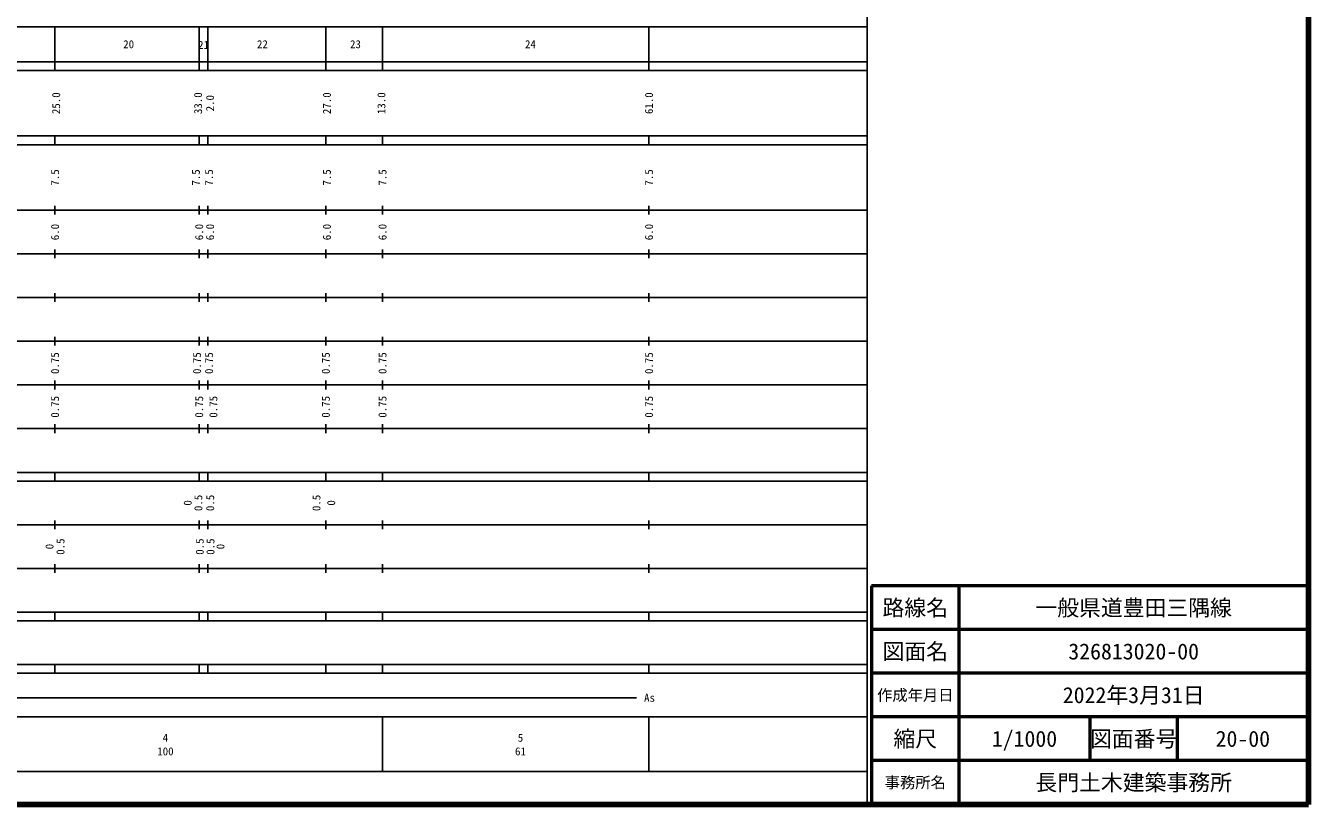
# Model space of a CAD drawing. Units: millimetres on the paper, enlarged 1000 times. Extents: x 40000 to 680000, y 20000 to 380000.
# Drawn here: x 386285 to 680000, y 20000 to 198249 of the extents above; entities that cross this region are included whole.
import ezdxf
from ezdxf.enums import TextEntityAlignment as Align

# ---------------------------------------------------------------- set-up
doc = ezdxf.new("R2010")
doc.units = ezdxf.units.MM
doc.header["$LTSCALE"] = 1000
for name, color, linetype, lineweight in [('M-TTL', 2, 'Continuous', 140), ('M-TTL-BAND', 7, 'Continuous', 25), ('M-TTL-FRAM', 2, 'Continuous', 50), ('M-TTL-LINE', 7, 'Continuous', 50), ('M-TTL-TXT', 7, 'Continuous', 13)]:
    doc.layers.add(name, color=color, linetype=linetype, lineweight=lineweight)
doc.styles.add('ＭＳ ゴシック', font='')
doc.styles.get('ＭＳ ゴシック').set_extended_font_data('MS Gothic')

msp = doc.modelspace()

# ---------------------------------------------------------------- linework, layer by layer
at = {"layer": 'M-TTL'}
for p, q in [((680000, 20000), (680000, 380000)), ((40000, 20000), (680000, 20000))]:
    msp.add_line(p, q, dxfattribs=at)
at = {"layer": 'M-TTL-BAND'}
for p, q in [((579000, 20000), (579000, 370000)), ((68000, 198000), (579000, 198000)), ((393000, 198000), (393000, 188000)), ((426000, 198000), (426000, 188000)), ((428000, 198000), (428000, 188000)), ((455000, 198000), (455000, 188000)), ((468000, 198000), (468000, 188000)), ((529000, 198000), (529000, 188000)), ((40000, 190000), (579000, 190000)), ((40000, 188000), (579000, 188000)), ((40000, 173000), (579000, 173000)), ((40000, 171000), (579000, 171000)), ((393000, 173000), (393000, 171000)), ((426000, 173000), (426000, 171000)), ((428000, 173000), (428000, 171000)), ((455000, 173000), (455000, 171000)), ((468000, 171000), (468000, 173000)), ((529000, 173000), (529000, 171000)), ((40000, 156000), (579000, 156000)), ((393000, 157000), (393000, 155000)), ((426000, 157000), (426000, 155000)), ((428000, 157000), (428000, 155000)), ((455000, 157000), (455000, 155000)), ((468000, 155000), (468000, 157000)), ((529000, 157000), (529000, 155000)), ((393000, 147000), (393000, 145000)), ((426000, 147000), (426000, 145000)), ((428000, 147000), (428000, 145000)), ((455000, 147000), (455000, 145000)), ((468000, 145000), (468000, 147000)), ((529000, 147000), (529000, 145000)), ((46000, 146000), (579000, 146000)), ((52000, 136000), (579000, 136000)), ((393000, 137000), (393000, 135000)), ((426000, 137000), (426000, 135000)), ((428000, 137000), (428000, 135000)), ((455000, 137000), (455000, 135000)), ((468000, 135000), (468000, 137000)), ((529000, 137000), (529000, 135000)), ((393000, 127000), (393000, 125000)), ((426000, 127000), (426000, 125000)), ((428000, 127000), (428000, 125000)), ((455000, 127000), (455000, 125000)), ((468000, 125000), (468000, 127000)), ((529000, 127000), (529000, 125000)), ((46000, 126000), (579000, 126000)), ((52000, 116000), (579000, 116000)), ((393000, 117000), (393000, 115000)), ((426000, 117000), (426000, 115000)), ((428000, 117000), (428000, 115000)), ((455000, 117000), (455000, 115000)), ((468000, 115000), (468000, 117000)), ((529000, 117000), (529000, 115000)), ((46000, 106000), (579000, 106000)), ((393000, 107000), (393000, 105000)), ((426000, 107000), (426000, 105000)), ((428000, 107000), (428000, 105000)), ((455000, 107000), (455000, 105000)), ((468000, 105000), (468000, 107000)), ((529000, 107000), (529000, 105000)), ((40000, 96000), (579000, 96000)), ((40000, 94000), (579000, 94000)), ((393000, 96000), (393000, 94000)), ((426000, 96000), (426000, 94000)), ((428000, 96000), (428000, 94000)), ((455000, 96000), (455000, 94000)), ((468000, 94000), (468000, 96000)), ((529000, 96000), (529000, 94000)), ((49000, 84000), (579000, 84000)), ((393000, 85000), (393000, 83000)), ((426000, 85000), (426000, 83000)), ((428000, 85000), (428000, 83000)), ((455000, 85000), (455000, 83000)), ((468000, 83000), (468000, 85000)), ((529000, 85000), (529000, 83000)), ((40000, 74000), (579000, 74000)), ((393000, 75000), (393000, 73000)), ((426000, 75000), (426000, 73000)), ((428000, 75000), (428000, 73000)), ((455000, 75000), (455000, 73000)), ((468000, 73000), (468000, 75000)), ((529000, 75000), (529000, 73000)), ((40000, 64000), (579000, 64000)), ((40000, 62000), (579000, 62000)), ((393000, 64000), (393000, 62000)), ((426000, 64000), (426000, 62000)), ((428000, 64000), (428000, 62000)), ((455000, 64000), (455000, 62000)), ((468000, 62000), (468000, 64000)), ((529000, 64000), (529000, 62000)), ((40000, 52000), (579000, 52000)), ((40000, 50000), (579000, 50000)), ((393000, 52000), (393000, 50000)), ((426000, 52000), (426000, 50000)), ((428000, 52000), (428000, 50000)), ((455000, 52000), (455000, 50000)), ((468000, 50000), (468000, 52000)), ((529000, 52000), (529000, 50000)), ((70805, 44406), (526136, 44406)), ((40000, 40000), (579000, 40000)), ((468000, 40000), (468000, 27500)), ((529000, 40000), (529000, 27500)), ((68000, 27500), (579000, 27500))]:
    msp.add_line(p, q, dxfattribs=at)
at = {"layer": 'M-TTL-FRAM'}
for p, q in [((680000, 70000), (580000, 70000)), ((580000, 70000), (580000, 20000))]:
    msp.add_line(p, q, dxfattribs=at)
at = {"layer": 'M-TTL-LINE'}
for p, q in [((600000, 70000), (600000, 20000)), ((680000, 60000), (580000, 60000)), ((680000, 50000), (580000, 50000)), ((680000, 40000), (580000, 40000)), ((630000, 40000), (630000, 30000)), ((650000, 40000), (650000, 30000)), ((680000, 30000), (580000, 30000))]:
    msp.add_line(p, q, dxfattribs=at)

# ---------------------------------------------------------------- texts
at = {"layer": 'M-TTL-BAND', "style": 'ＭＳ ゴシック'}
for s, p in [('20', (409868, 194000)), ('21', (427005, 193842)), ('22', (440499, 194000)), ('23', (461804, 194000)), ('24', (501871, 194000)), ('As', (529136, 44406)), ('4', (418288, 35238)), ('5', (499592, 35238)), ('100', (418288, 32131)), ('61', (499592, 32131))]:
    msp.add_text(s, height=1833, dxfattribs=at).set_placement(p, align=Align.MIDDLE_CENTER)
for s, p in [('25.0', (393257, 180500)), ('33.0', (425759, 180500)), ('2.0', (428509, 180500)), ('27.0', (455260, 180500)), ('13.0', (467746, 180500)), ('61.0', (529012, 180500)), ('7.5', (393007, 163500)), ('7.5', (425259, 163500)), ('7.5', (428259, 163500)), ('7.5', (455260, 163500)), ('7.5', (467996, 163500)), ('7.5', (529012, 163500)), ('6.0', (393007, 151000)), ('6.0', (426009, 151000)), ('6.0', (428509, 151000)), ('6.0', (455260, 151000)), ('6.0', (467996, 151000)), ('6.0', (529012, 151000)), ('0.75', (393007, 121000)), ('0.75', (425509, 121000)), ('0.75', (428259, 121000)), ('0.75', (455010, 121000)), ('0.75', (467996, 121000)), ('0.75', (529012, 121000)), ('0.75', (393007, 111000)), ('0.75', (426009, 111000)), ('0.75', (429259, 111000)), ('0.75', (455010, 111000)), ('0.75', (467996, 111000)), ('0.75', (529012, 111000)), ('0', (423378, 89000)), ('0.5', (425817, 89000)), ('0.5', (428534, 89000)), ('0.5', (452865, 89000)), ('0', (456240, 89000)), ('0', (391738, 79000)), ('0.5', (394258, 79000)), ('0.5', (426142, 79000)), ('0.5', (428598, 79000)), ('0', (430886, 79000))]:
    msp.add_text(s, height=1833, rotation=90, dxfattribs=at).set_placement(p, align=Align.MIDDLE_CENTER)
at = {"layer": 'M-TTL-TXT', "style": 'ＭＳ ゴシック'}
for s, height, p in [('路線名', 3666, (590000, 65000)), ('一般県道豊田三隅線', 3666, (640000, 65000)), ('図面名', 3666, (590000, 55000)), ('326813020-00', 3666, (640000, 55000)), ('2022年3月31日', 3666, (640000, 45000)), ('作成年月日', 2566, (590000, 45000)), ('縮尺', 3666, (590000, 35000)), ('1/1000', 3666, (615000, 35000)), ('図面番号', 3666, (640000, 35000)), ('20-00', 3666, (665000, 35000)), ('事務所名', 2566, (590000, 25000)), ('長門土木建築事務所', 3666, (640000, 25000))]:
    msp.add_text(s, height=height, dxfattribs=at).set_placement(p, align=Align.MIDDLE_CENTER)

doc.saveas('drawing.dxf')
